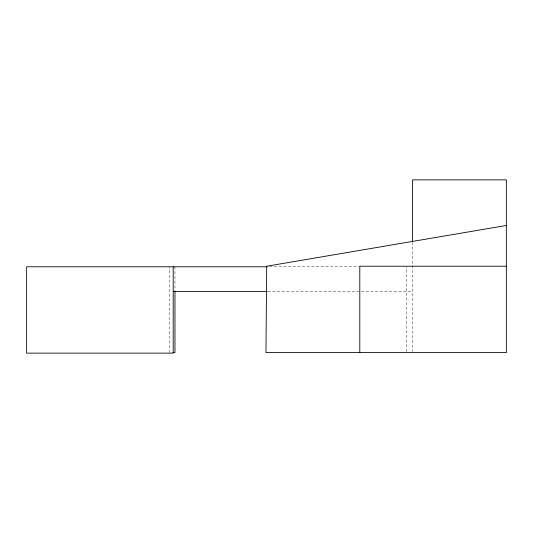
<?xml version="1.0" encoding="UTF-8"?>
<svg xmlns="http://www.w3.org/2000/svg" width="533" height="533" viewBox="0 0 533 533"><rect width="100%" height="100%" fill="white"/><g stroke="black" fill="none" stroke-linecap="round" stroke-linejoin="round"><path stroke-width="0.4" stroke-dasharray="2.67 2" d="M169.214 352.58L169.234 266.78M406.732 351.753L406.752 266.78M269.578 266.78L359.315 266.78M267.919 291.471L412.489 291.471M412.489 242.135L412.489 351.753M174.971 266.78L174.971 290.705"/><path stroke-width="0.8" d="M506.35 225.466L266.707 266.22L265.947 352.58L506.35 352.58L506.35 179.861L412.489 179.861L412.489 241.309M506.35 266.22L359.802 266.22L359.802 352.58M267.086 266.78L26.65 266.78L26.65 353.139L173.198 353.139L173.198 266.78M173.198 291.471L267.086 291.471M172.885 352.58L174.964 352.58L174.971 291.531"/></g></svg>
